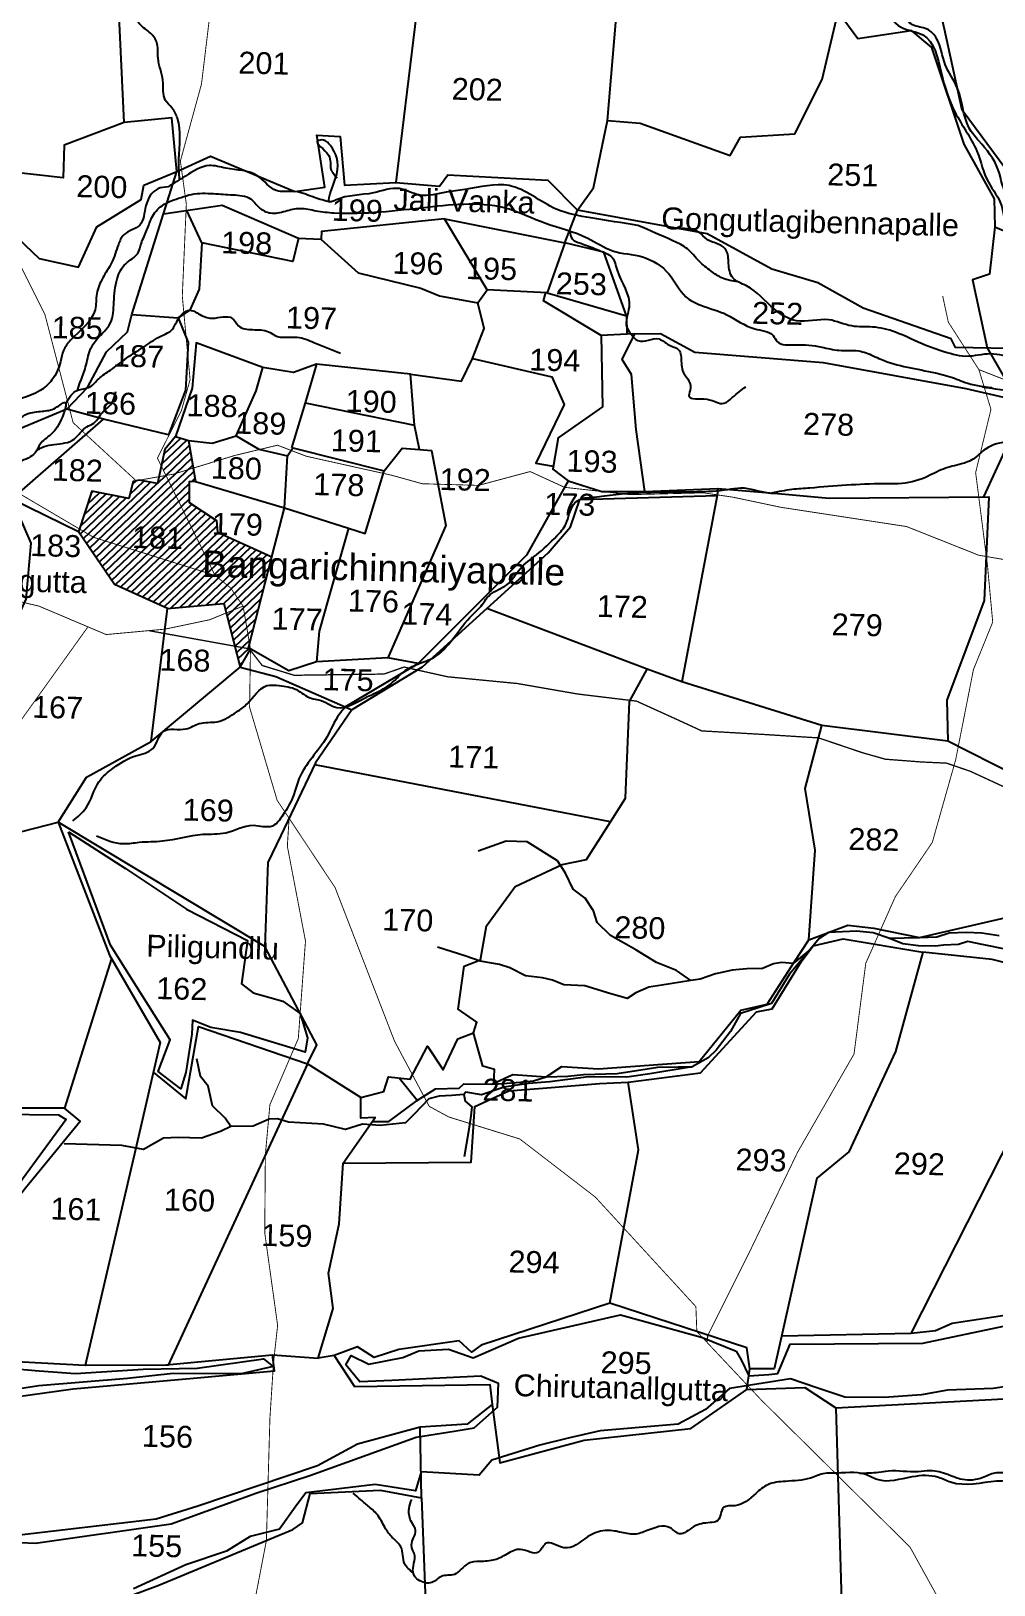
# Model space of a CAD drawing. Header units: feet. Extents: x 786471 to 797175, y 1568667 to 1582707.
# Drawn here: x 790295 to 791394, y 1573298 to 1575072 of the extents above; entities that cross this region are included whole.
import ezdxf
from ezdxf.enums import TextEntityAlignment as Align

# ---------------------------------------------------------------- set-up
doc = ezdxf.new("R2010")
doc.units = ezdxf.units.FT
doc.header["$LTSCALE"] = 15
doc.header["$MEASUREMENT"] = 0
doc.linetypes.add('HIDDEN2', pattern=[0.1875, 0.125, -0.0625])
for name, color, linetype in [('HILL', 17, 'Continuous'), ('PLOT', 7, 'Continuous'), ('PLOT NO', 7, 'Continuous'), ('ROADS', 6, 'Continuous'), ('TANKS-STREAM', 4, 'Continuous'), ('VILLAGE', 30, 'Continuous')]:
    doc.layers.add(name, color=color, linetype=linetype)
doc.styles.get("Standard").update_dxf_attribs({"font": 'arial.ttf'})
doc.linetypes.add('DOTS', pattern='A,1e-06,-3,["●",Standard,S=3,R=0,X=-1.25,Y=-1.25],-3', length=6.000001)

msp = doc.modelspace()

# ---------------------------------------------------------------- hatches: boundary and pattern name
at = {"layer": 'VILLAGE', "lineweight": -2}
h = msp.add_hatch(dxfattribs=at)
h.set_pattern_fill('ANSI31', color=256, scale=50.532126, angle=-1.3773)
h.set_pattern_definition([(43.62269374, (-46443.632, 2862.1966), (-4.357804127, 4.572517276), [])])
h.paths.add_polyline_path([(790406.3, 1574538.3), (790364.2, 1574546.6), (790349.9, 1574503.5), (790366.2, 1574493.9), (790504.8, 1574450.4), (790448.7, 1574564.6), (790440.9, 1574563.2), (790439.2, 1574555.2), (790418.5, 1574559.2), (790414.7, 1574558.5), (790411.5, 1574557.8)])
h.paths.add_polyline_path([(790475.3, 1574557.4), (790482.6, 1574557.5), (790479.9, 1574573), (790457.4, 1574566.1), (790448.7, 1574564.6), (790504.8, 1574450.4), (790522.5, 1574436.2), (790536.8, 1574415.4), (790544.2, 1574372.4), (790569.7, 1574471.7), (790507.4, 1574499.9), (790506.5, 1574513.1), (790475.1, 1574533.7)])
h.paths.add_polyline_path([(790479.9, 1574573), (790474.4, 1574604.6), (790459.5, 1574609.1), (790447.6, 1574594.1), (790443.5, 1574575.2), (790448.7, 1574564.6), (790457.4, 1574566.1)])
h.paths.add_polyline_path([(790514.9, 1574418.4), (790517.6, 1574407.5), (790536.8, 1574415.4), (790522.5, 1574436.2), (790504.8, 1574450.4), (790366.2, 1574493.9), (790349.9, 1574503.5), (790348.8, 1574500.2), (790389.9, 1574440), (790450.6, 1574412.7)])
h.paths.add_polyline_path([(790527.2, 1574369.7), (790543.8, 1574366.7), (790543, 1574367.7), (790544.2, 1574372.4), (790536.8, 1574415.4), (790517.6, 1574407.5)])
h.paths.add_polyline_path([(790527.2, 1574369.7), (790533.4, 1574345.5), (790544.7, 1574365.5), (790543.8, 1574366.7)])
h.paths.add_polyline_path([(790469.5, 1574443.2), (791038.2, 1574429.5), (791039.3, 1574476.5), (790470.7, 1574490.2)], flags=9)
h.paths.add_polyline_path([(790410.1, 1574478.7), (790467.5, 1574477.3), (790468.2, 1574508.3), (790410.8, 1574509.7)], flags=24)

# ---------------------------------------------------------------- linework, layer by layer
at = {"layer": 'HILL', "lineweight": -2}
for points in [[(790337.4, 1574157.8), (790402.7, 1574115.8), (790472.3, 1574069.4), (790541.7, 1574033.6), (790534.8, 1573984.1), (790548.1, 1573973.9), (790567.3, 1573968.4), (790582.2, 1573964.3), (790601.9, 1573950.4), (790610.4, 1573922.4), (790607.8, 1573906.2), (790533.8, 1573928.6), (790500, 1573934.3), (790479.1, 1573942.8), (790478.3, 1573926.8), (790471.5, 1573882.9), (790465.9, 1573864.2), (790440, 1573884.1), (790453.4, 1573920.3), (790410.4, 1573988.5), (790385.3, 1574028.4), (790351.1, 1574120.9), (790337.4, 1574157.8)], [(790192.5, 1573836.2), (790326, 1573834.6), (790334.8, 1573829.3), (790277.6, 1573751.2)], [(790264, 1573346.9), (790300, 1573345.6), (790454.7, 1573367.5), (790552.6, 1573402.9), (790613.1, 1573422.9), (790734.2, 1573466.4), (790777.7, 1573473.5), (790800.7, 1573477.3), (790827, 1573500.9), (790828.3, 1573527.9), (790808.1, 1573536.1), (790706.4, 1573531.2), (790670.2, 1573529.7), (790654, 1573549), (790660.2, 1573559.7), (790680.3, 1573549.9), (790719, 1573557.4), (790737.4, 1573565), (790771.4, 1573567.1), (790799.5, 1573557.1), (790851.2, 1573579.7), (790967.4, 1573606.4), (790991.1, 1573599.7), (791061.1, 1573580.3), (791099.5, 1573564.9), (791105.2, 1573555), (791114.1, 1573536.6), (791136.7, 1573538.3), (791147, 1573539.1), (791161.1, 1573572.8), (791312.5, 1573573.8), (791419.2, 1573596.2)], [(790268.7, 1573545.2), (790304, 1573542.2), (790345.5, 1573539.3), (790422.7, 1573544.2), (790484.2, 1573545.2), (790560, 1573556), (790571.2, 1573547.3), (790534.4, 1573538.9), (790456.9, 1573539.1), (790405, 1573533.5), (790303.8, 1573525), (790269.3, 1573520)], [(791455.6, 1573531.5), (791392.9, 1573522.1), (791340.9, 1573520.1), (791311.1, 1573514.9), (791268.6, 1573511.9), (791223.7, 1573512.1), (791191.5, 1573523), (791161.6, 1573533.2), (791091.8, 1573522.3), (791064.6, 1573498.1), (791033.5, 1573481.5), (790944.4, 1573473.8), (790908, 1573465.5), (790875.3, 1573457.5), (790820.7, 1573440.3), (790806.3, 1573423.2), (790740, 1573426.8), (790735.5, 1573411.6), (790733.4, 1573405.4), (790687.5, 1573412.7), (790608.5, 1573403.2), (790596.4, 1573386.6), (790578.2, 1573361.7), (790544.9, 1573353.1), (790517.9, 1573336.6), (790471.5, 1573320.9), (790411.8, 1573293.5)]]:
    msp.add_lwpolyline(points, dxfattribs=at)
at = {"layer": 'PLOT', "lineweight": -2}
for points in [[(791559.6, 1575356.8), (791478.7, 1575349.4), (791468.6, 1575240.1), (791406.3, 1575203.5), (791594.2, 1575073.7), (791542.4, 1574968.4), (791507.2, 1574962.9), (791491.7, 1574934.2), (791478.1, 1574904), (791491.3, 1574870.4), (791407.3, 1574914.3), (791357.6, 1574981.6), (791337.3, 1575074.2), (791333.7, 1575090.4), (791281.6, 1575115.1), (791269, 1575131.6), (791284.4, 1575174.2), (791278.5, 1575180.6), (791274, 1575189.1), (791292.6, 1575245.6), (791283.7, 1575340.7), (791274.7, 1575382.4), (791165.5, 1575402.1)], [(790747.4, 1575196.2), (790711.1, 1574899.2)], [(790271.4, 1574843.4), (790304, 1574812.4), (790349, 1574802.3), (790369.9, 1574848.3), (790420.3, 1574879.6), (790423.4, 1574895.9), (790461.2, 1574911.7), (790499.4, 1574929.1), (790595.8, 1574888.6), (790630, 1574893.6), (790621, 1574953), (790647.5, 1574951.6), (790652.6, 1574896), (790711.1, 1574899.2), (790760.8, 1574895), (790770.6, 1574907.7), (790884.5, 1574901.5), (790918.6, 1574867.3), (790936.7, 1574893.1), (790952.7, 1574969.7), (790966.7, 1575136.4)], [(791269, 1575131.6), (791258.7, 1575121.5), (791216.1, 1575093.8), (791238.4, 1575063.5), (791299.4, 1575072.4), (791322.4, 1575053.3), (791359.3, 1574942.6), (791393.9, 1574880.4), (791395, 1574848.3), (791420, 1574837.8), (791534.8, 1574855.3), (791630.7, 1574826.8), (791679.4, 1574810.4), (791737.1, 1574774.3), (791772.5, 1574785.6), (791665.8, 1574825.5), (791587.2, 1574854.9), (791559.4, 1574865.4), (791491.3, 1574870.4)], [(790401.1, 1574967.7), (790394.9, 1575096.9)], [(790952.7, 1574969.7), (790990.1, 1574966.8), (791092.8, 1574929.8), (791104.5, 1574950.9), (791166.5, 1574954.6), (791197.8, 1575016.5), (791216.1, 1575093.8)], [(790446, 1574863.4), (790461.2, 1574911.7), (790455.3, 1574972.8), (790401.1, 1574967.7), (790332.6, 1574941.8), (790331.6, 1574904.3), (790270.7, 1574911.3)], [(790409.9, 1574748.4), (790446, 1574863.4), (790512.8, 1574873), (790600.1, 1574835.3), (790593.4, 1574809), (790489.6, 1574830.2), (790472.5, 1574867.2)], [(790766.7, 1574857.7), (790904.2, 1574830), (790918.6, 1574867.3)], [(791737.1, 1574774.3), (791737.1, 1574750.3), (791706.7, 1574737.2), (791606.2, 1574730.5), (791470.7, 1574708.3), (791349.9, 1574710.8), (791345, 1574720.5), (791244.6, 1574755.7), (791192.6, 1574784.4), (791140.4, 1574800), (791066.6, 1574840.4), (790918.6, 1574867.3)], [(790600.1, 1574835.3), (790625.4, 1574834.3), (790668, 1574795.8), (790739.8, 1574778.4), (790760.9, 1574769.6), (790804.7, 1574761.5), (790815.5, 1574776.6), (790766.7, 1574857.7), (790626.2, 1574842.9), (790625.8, 1574834.3)], [(791395, 1574848.3), (791388.6, 1574794.4), (791369.5, 1574787.8), (791386.1, 1574710.1), (791419, 1574652.6), (791422, 1574626.9), (791382, 1574540)], [(790489.6, 1574830.2), (790486.5, 1574777.3), (790476, 1574753.2), (790462.6, 1574744.4)], [(790904.2, 1574830), (790884, 1574773), (790815.5, 1574776.6)], [(790884, 1574773), (790974.4, 1574746.6), (790948.6, 1574819.3), (790904.2, 1574830)], [(790728, 1574680.1), (790785.9, 1574672.1), (790798.8, 1574698.2), (790812, 1574732.4), (790804.7, 1574761.5)], [(790974.4, 1574746.6), (790974.8, 1574726), (790945.6, 1574724.2), (790879.8, 1574764.1), (790882.5, 1574773.4)], [(790335.7, 1574640.1), (790359.1, 1574665), (790380.7, 1574705.6), (790404.9, 1574728.6), (790409.9, 1574748.4), (790462.6, 1574744.4), (790474.2, 1574716.3), (790471.1, 1574661.9), (790451.5, 1574610.9), (790377.4, 1574628.7)], [(790945.6, 1574724.2), (790946.9, 1574642.9), (790896.5, 1574607.4), (790890.2, 1574571.7), (790907.8, 1574558.4), (790860.3, 1574473.6), (790799.2, 1574412.5), (790736.5, 1574349.7), (790701.9, 1574356.4), (790620.5, 1574351.7), (790589, 1574341.6), (790543, 1574367.7), (790569.7, 1574471.7), (790584, 1574527.7), (790657.2, 1574504.2), (790676.3, 1574498.1), (790697.9, 1574569.9), (790718.5, 1574595.8), (790738.1, 1574594.1), (790751.7, 1574592.9), (790768.1, 1574507.4), (790701.9, 1574356.4)], [(790907.8, 1574558.4), (790946.3, 1574546.4), (790995.3, 1574546.4), (790985.5, 1574617.2), (790980.1, 1574679.8), (790969.5, 1574696.8), (790984.1, 1574726.2), (790974.8, 1574726)], [(790984.1, 1574726.2), (791013.1, 1574726.5), (791052.4, 1574705.3), (791199, 1574693.5), (791361.8, 1574663.7), (791404.6, 1574653.9), (791553, 1574640.6), (791662.1, 1574599)], [(790620.7, 1574691.5), (790594.3, 1574682.1), (790559.4, 1574687.9), (790483.4, 1574716), (790478.8, 1574664.1), (790459.5, 1574609.1), (790474.4, 1574604.6), (790501.5, 1574601.5), (790528.7, 1574609.6), (790554.6, 1574594.4), (790587.4, 1574586.9)], [(790528.7, 1574609.6), (790551.7, 1574661.1), (790559.4, 1574687.9)], [(790738.1, 1574594.1), (790732.5, 1574622.1), (790728, 1574680.1), (790620.7, 1574691.5), (790607.6, 1574647.6), (790592.2, 1574596.2)], [(790798.8, 1574698.2), (790889.3, 1574677.2), (790903.2, 1574645.7), (790871.1, 1574578.5), (790890.8, 1574575)], [(790221.8, 1574640.6), (790176.3, 1574557.6), (790180, 1574543.6), (790143.8, 1574487.8), (790272.8, 1574537.4), (790377.4, 1574628.7), (790335.7, 1574640.1), (790187.8, 1574578.6)], [(790607.6, 1574647.6), (790732.5, 1574622.1)], [(790459.5, 1574609.1), (790447.6, 1574594.1), (790439.2, 1574555.2), (790418, 1574559.3), (790411.5, 1574557.8), (790406.3, 1574538.3), (790364.2, 1574546.6), (790348.8, 1574500.2), (790272.8, 1574537.4), (790294.7, 1574487.3), (790288.9, 1574423.4), (790225, 1574284.6), (790161.1, 1574126.5), (790025.4, 1574098.3)], [(790474.4, 1574604.6), (790482.6, 1574557.5), (790475.3, 1574557.4), (790475.1, 1574533.7), (790506.5, 1574513.1), (790507.4, 1574499.9), (790569.7, 1574471.7)], [(790584, 1574527.7), (790587.4, 1574586.9), (790593.4, 1574595.9), (790697.9, 1574569.9)], [(790482.6, 1574557.5), (790584, 1574527.7)], [(790995.3, 1574546.4), (791078.7, 1574549.5), (791077.8, 1574541.6)], [(791078.7, 1574549.5), (791147, 1574543.8), (791205.9, 1574538.6), (791387.9, 1574540.1), (791382.5, 1574421.7), (791340, 1574308.1), (791341, 1574261.2)], [(790815.1, 1574412.7), (790884.9, 1574476.1), (790910.6, 1574505.8), (790921.1, 1574537.2), (791077.8, 1574541.6), (791037.5, 1574329.1), (790998.1, 1574343.4)], [(790161.1, 1574126.5), (790325.9, 1574168.6), (790358, 1574220.1), (790431.8, 1574260.8), (790450.6, 1574412.7), (790389.9, 1574440), (790348.8, 1574500.2)], [(790657.2, 1574504.2), (790634.4, 1574424.4), (790623.6, 1574386.8), (790620.5, 1574351.7)], [(790450.6, 1574412.7), (790514.9, 1574418.4), (790533.4, 1574345.5), (790545.2, 1574366.4)], [(790956.2, 1574169.2), (790973.3, 1574196.2), (790977.8, 1574306.3), (790998.1, 1574343.4), (790815.1, 1574412.7), (790741.2, 1574345.7), (790661, 1574297.1)], [(790431.8, 1574260.8), (790533.4, 1574345.5)], [(790533.4, 1574345.5), (790574.2, 1574334.9), (790653.3, 1574300.4), (790700.1, 1574328), (790736.5, 1574349.7)], [(791855.7, 1574129.9), (791795.6, 1574136.4), (791795.2, 1574127.7), (791761.6, 1574123.8), (791618.7, 1574164.1), (791555.9, 1574177.6), (791468.7, 1574196.3), (791341, 1574261.2), (791197.4, 1574278.9), (791037.5, 1574329.1)], [(790653.3, 1574300.4), (790661, 1574297.1), (790619.6, 1574236.4), (790579.9, 1574153.6), (790565.1, 1574122.8), (790561.7, 1574026.8), (790325.9, 1574168.6)], [(790820.8, 1573869.6), (790844.8, 1573880.7), (790882.6, 1573877.9), (790900.5, 1573889.6), (790942.3, 1573886.9), (791057.4, 1573895.4), (791104.9, 1573953.9), (791134.8, 1573960.9), (791165.7, 1574008.9), (791182.7, 1574034.4), (791189.6, 1574136.7), (791178.3, 1574207.3), (791197.4, 1574278.9)], [(790671, 1573854.2), (790697.6, 1573861.2), (790702.7, 1573878.1), (790727.4, 1573875.2), (790747.1, 1573912.9), (790765.3, 1573886), (790782, 1573921.4), (790799.8, 1573928.1), (790803.6, 1573940.3), (790782.2, 1573955.2), (790789.3, 1574004.3), (790807.7, 1574011.5), (790814.5, 1574050.4), (790847.3, 1574095.4), (790900.9, 1574120.5), (790928.7, 1574125.9), (790956.2, 1574169.2), (790628.5, 1574232.3), (790618.2, 1574234.3)], [(791182.7, 1574034.4), (791226.9, 1574051.3), (791256.7, 1574047.8), (791308.9, 1574037), (791412.7, 1574061), (791468.7, 1574196.3)], [(790325.9, 1574168.6), (790384.3, 1574016.9), (790442.1, 1573917.1), (790413.8, 1573794.9), (790356.7, 1573548.3), (790185.3, 1573557.4), (790188.2, 1573610.7), (790201.9, 1573641.8), (790288.4, 1573751.1), (790351, 1573827.5), (790332.8, 1573842), (790165.7, 1573842.1), (790115, 1573821.2), (790057.2, 1573720.8)], [(790444.9, 1573548.7), (790570.2, 1573560.4), (790622.4, 1573556.9), (790639.6, 1573613.5), (790634.3, 1573653.9), (790646.3, 1573710), (790651.1, 1573779.4), (790797, 1573780.6), (790801.3, 1573844), (790840, 1573862), (790888.6, 1573865.9), (790943.5, 1573870.4), (790976.4, 1573871.7), (791059, 1573882.7), (791122.6, 1573952.1), (791140.8, 1573955.6), (791173.6, 1574009.2), (791187.3, 1574027.5), (791221.6, 1574035.6), (791312.5, 1574020.4), (791281.6, 1573907), (791228.2, 1573792.3), (791191.8, 1573762.3), (791151.9, 1573584.8), (791142.9, 1573544.6), (791115.3, 1573544.6), (791111.9, 1573568.4), (790955.5, 1573619.6), (790808.6, 1573571.7), (790797.3, 1573563.5), (790783.6, 1573576.6), (790714.6, 1573566.6), (790686.3, 1573557.6), (790667.5, 1573569.7), (790640.9, 1573559.8), (790622.4, 1573556.9)], [(790434.3, 1573883.4), (790471.4, 1573852.8), (790485.8, 1573935.6), (790610.2, 1573892.7), (790620.9, 1573914.4), (790561.7, 1574026.8)], [(791299.4, 1573585.1), (791415.5, 1573813.7), (791515.8, 1573957.7), (791449.8, 1573997.2), (791391.7, 1574012), (791312.5, 1574020.4)], [(790386.6, 1574012.9), (790332.8, 1573842)], [(790734.7, 1573850.4), (790756.4, 1573864.2), (790783.5, 1573865), (790788.9, 1573869.9), (790822.9, 1573869.6), (790823.8, 1573886.2), (790810.4, 1573890), (790799.8, 1573928.1)], [(790610.2, 1573892.7), (790451.2, 1573548.7), (790356.7, 1573548.3)], [(790651.1, 1573779.4), (790687.5, 1573831.5), (790671, 1573830.7), (790671, 1573854.2), (790610.2, 1573892.7)], [(790684.2, 1573826.8), (790703.1, 1573826.9), (790735.3, 1573850.9), (790715.1, 1573876.6)], [(790955.5, 1573619.6), (790988, 1573794.6), (790976.4, 1573871.7)], [(791213.4, 1573500.1), (791575.7, 1573519.5), (791664.5, 1573561.4), (791780.2, 1573525.1), (791818.3, 1573573.2), (792052.8, 1573585.2), (792052.7, 1573630.6), (791966.1, 1573636.3), (791896.5, 1573628.8), (791868.6, 1573593.9), (791797.5, 1573579.8), (791789.7, 1573598.6), (791736.3, 1573604.4), (791735.2, 1573622.4), (791606.7, 1573643.1), (791576, 1573632.6), (791534.5, 1573629.7), (791524.2, 1573642.1), (791488.6, 1573646.3), (791476.3, 1573616.2), (791346, 1573596.2), (791327.2, 1573588.1), (791299.4, 1573585.1), (791151.3, 1573581.9)], [(790640.9, 1573559.8), (790664.1, 1573524.3), (790818.5, 1573526.8), (790821.1, 1573503.7), (790792.6, 1573481.5), (790738.8, 1573477.8), (790667.5, 1573458.4), (790621.9, 1573433.9), (790485.1, 1573387.8), (790437.5, 1573373), (790275, 1573354), (790207.8, 1573347), (790156, 1573374.7), (790155.4, 1573445.8), (790177.3, 1573499.3), (790244.4, 1573507.9), (790342.7, 1573521.9), (790480.3, 1573534.1), (790572.8, 1573542.4), (790570.2, 1573560.4)], [(790821.1, 1573503.7), (790830, 1573437.2), (790926, 1573463), (791047.8, 1573476.6), (791111.7, 1573521.1), (791115.3, 1573544.6)], [(791111.7, 1573521.1), (791178.1, 1573523.4), (791213.4, 1573500.1), (791222.5, 1573187.9)], [(790145.7, 1573303.1), (790138.8, 1573243.1), (790351.7, 1573264.5), (790440.8, 1573297.5), (790593.6, 1573361.1), (790604.7, 1573368.9), (790613.2, 1573402.3), (790693.2, 1573406.2), (790740.6, 1573397.4), (790738.8, 1573477.8)], [(790740.6, 1573397.4), (790747.7, 1573209.5)]]:
    msp.add_lwpolyline(points, dxfattribs=at)
at = {"layer": 'ROADS', "linetype": 'DOTS', "lineweight": -3, "ltscale": 0.25, "const_width": 1}
for points in [[(790457.4, 1574566.1), (790414.7, 1574558.5), (790342.8, 1574624.8), (790310.6, 1574748.3), (790277.5, 1574814.4), (790261.8, 1574907), (790229.8, 1574992.6), (790220.3, 1575111.1), (790183.6, 1575434.8), (790110.5, 1575564.9), (790023.7, 1575673.7), (789959.7, 1575803.1), (789927.5, 1575871.7), (789772.4, 1575981.2), (789585.5, 1576151.3), (789511.5, 1576201.5)], [(791383.9, 1573185.6), (791298, 1573341.1), (791174.9, 1573462.8), (791128.6, 1573508.6), (791054.7, 1573587.1), (791053.6, 1573615.6), (790938.9, 1573740.6), (790852.6, 1573807), (790771.6, 1573832.1), (790749.3, 1573844.2), (790709.7, 1573918.5), (790641.8, 1574094), (790575.6, 1574193.8), (790544.2, 1574299.9), (790545.2, 1574366.4), (790536.8, 1574415.4), (790522.5, 1574436.2), (790504.8, 1574450.4), (790439, 1574584.3), (790466.4, 1574638.6), (790476.3, 1574674), (790469.3, 1574748.8), (790467.4, 1574769.3), (790472, 1574874.3), (790465.2, 1574923.5), (790489.3, 1575011.4), (790501.8, 1575115.1)], [(792062.3, 1574452.4), (792002.1, 1574444.8), (791873, 1574463.8), (791774.2, 1574491.1), (791701.7, 1574535.5), (791626.4, 1574555.5), (791503, 1574606.4), (791450.8, 1574656.3), (791376.6, 1574685.4), (791341.7, 1574739.6), (791335.3, 1574769.4)], [(791376.6, 1574685.4), (791390.4, 1574640), (791372.9, 1574567.8), (791377.2, 1574534.4), (791386.4, 1574462.1), (791392.4, 1574397.1), (791370.4, 1574342.9), (791350.1, 1574239.9), (791323.4, 1574145.5), (791281.2, 1574083.6), (791247.5, 1574007.6), (791234.1, 1573904), (791169.8, 1573792.1), (791116.3, 1573681.1), (791067.3, 1573583)], [(790504.8, 1574450.4), (790366.2, 1574493.9), (790184, 1574601.2)], [(791435.8, 1574463.3), (791376.4, 1574473.5), (791294.1, 1574506.2), (791150.6, 1574528.2), (791095.6, 1574539.8), (791062.3, 1574544.7), (790978.5, 1574542.6), (790903.7, 1574551), (790864.4, 1574569), (790805.5, 1574553.2), (790741.3, 1574555.1), (790706, 1574564.9), (790677, 1574571.3), (790608.9, 1574586.5), (790576, 1574599.1), (790527.4, 1574587.4), (790457.4, 1574566.1)], [(790273.3, 1574422.5), (790303.7, 1574415.4), (790380.5, 1574382.9), (790447.7, 1574389.1), (790498.6, 1574399.8), (790536.8, 1574415.4)], [(790359.7, 1574391.7), (790229.4, 1574209.9), (790146.1, 1574123.4), (790129.3, 1574038.5), (790134.6, 1573982.7), (790057.5, 1573922.5), (790025.1, 1573905.5), (789834.2, 1573815.5), (789669.3, 1573704.6), (789530.6, 1573613.8), (789463, 1573509.1), (789403.7, 1573444.3), (789293.5, 1573412.1), (789238.2, 1573385.4), (789173.8, 1573345.4), (789057.5, 1573247.6)], [(790538, 1573216.6), (790563.4, 1573348.6), (790567.4, 1573488.3), (790571.5, 1573551.4), (790576.2, 1573594.2), (790561.5, 1573699.8), (790562.2, 1573788.9), (790567.4, 1573846.2), (790599.8, 1573921.7), (790608, 1574033), (790587.3, 1574141.2), (790589.3, 1574173.2)]]:
    msp.add_lwpolyline(points, dxfattribs=at)
at = {"layer": 'ROADS', "linetype": 'HIDDEN2', "lineweight": -2, "ltscale": 10, "const_width": 1.5}
for points in [[(790545.2, 1574366.4), (790429, 1574387.4)], [(790543, 1574367.7), (790558.6, 1574347.6), (790595.1, 1574336.4), (790697.6, 1574337.8), (790720.5, 1574345.8), (790770.2, 1574334.7), (790849.8, 1574327), (790918.8, 1574315), (790985.8, 1574306.9), (791031.2, 1574286.3), (791060.3, 1574272.9), (791131.7, 1574268.8), (791193.7, 1574264.9), (791243.7, 1574248), (791269.8, 1574240.6), (791311.3, 1574237.4), (791339.7, 1574236.1), (791366.8, 1574226.8), (791405.1, 1574209.1)], [(791067.3, 1573583), (791066, 1573575.1)]]:
    msp.add_lwpolyline(points, dxfattribs=at)
at = {"layer": 'TANKS-STREAM', "lineweight": -2}
for points in [[(791047.9, 1573988.1), (791031.5, 1573999.5), (791008.6, 1574008.4), (790985.1, 1574022.8), (790977.1, 1574027.7), (790956, 1574039.5), (790941.1, 1574054), (790936.9, 1574067.3), (790927.4, 1574082), (790913.4, 1574092.2), (790904.7, 1574110.3), (790895.8, 1574124.4), (790861, 1574146.4), (790837.2, 1574146.9), (790805.2, 1574135.6)], [(791410.3, 1574023.1), (791380.3, 1574029.1), (791364.1, 1574032.3), (791353.5, 1574028.9), (791336.4, 1574028.1), (791327.2, 1574027.1), (791307.8, 1574027.5), (791289.9, 1574029.9), (791273.8, 1574036.4), (791256.1, 1574042.2), (791237.1, 1574044.4), (791204.8, 1574042.9), (791194.2, 1574035.8), (791183.8, 1574022.8), (791164.6, 1574007.3), (791151.3, 1574008.6), (791142.2, 1574006.9), (791129.7, 1574001.8), (791111.7, 1574001.1), (791094.9, 1573999.7), (791083.1, 1573997), (791076, 1573995.4), (791058.6, 1573989.4), (791047.9, 1573988.1), (791014.7, 1573982.5), (790999.8, 1573980.3), (790984.9, 1573974), (790975, 1573967.5), (790952.7, 1573974), (790940.7, 1573977.6), (790927, 1573981.8), (790902.7, 1573983.1), (790889.9, 1573988.5), (790878.6, 1573990.8), (790859, 1573993.2), (790841.3, 1574002.4), (790829.6, 1574006.2), (790807.4, 1574010.1), (790790.9, 1574015.9), (790758.8, 1574026.1)], [(791273.8, 1574036.4), (791308.9, 1574037), (791328.5, 1574037.7), (791342.6, 1574042.2), (791362.2, 1574043.2), (791380.1, 1574042.2), (791399.9, 1574039.4)], [(791187.3, 1574027.5), (791160.5, 1573995.3), (791139.8, 1573961.8), (791123.6, 1573956.5), (791104.7, 1573950.1), (791093, 1573929.7), (791076.6, 1573908.3), (791067.8, 1573899.6), (791049.2, 1573889.5), (791001.1, 1573881.4), (790974.6, 1573877.5), (790930.9, 1573877.9), (790887, 1573872.3), (790862.4, 1573870.2), (790834.6, 1573866.3), (790808.9, 1573857.5), (790791.1, 1573860.4), (790788.6, 1573857.6), (790790.3, 1573850.3), (790797.7, 1573843.7), (790796.7, 1573833.3), (790794, 1573815.4), (790789.3, 1573786.8)], [(790522.7, 1573821.4), (790516.2, 1573830.8), (790501.9, 1573845), (790496.9, 1573867.3), (790488.2, 1573878.4), (790484, 1573898.5)], [(790822.9, 1573869.6), (790853.4, 1573871.8), (790868.4, 1573873.2), (790882.6, 1573877.9), (790907.4, 1573878.9), (790925.5, 1573880.7), (790963.9, 1573881.6), (790986, 1573885), (791010.2, 1573888.9), (791033.3, 1573889.3), (791049.2, 1573889.5)], [(790788.6, 1573857.6), (790775.2, 1573856.8), (790760.7, 1573855.9), (790748.6, 1573852.8), (790732.2, 1573835.2), (790722.3, 1573825.6), (790693.3, 1573822.4), (790673.2, 1573823.9), (790653.5, 1573817.8), (790628.5, 1573824.1), (790588.6, 1573826.3), (790576.2, 1573829.9), (790566.5, 1573829.7), (790548.1, 1573821.6), (790522.7, 1573821.4), (790511.1, 1573815.7), (790489.4, 1573807.9), (790462.8, 1573808.8), (790446.1, 1573807.8), (790423.2, 1573795), (790398.4, 1573799.5), (790332.7, 1573801.6)]]:
    msp.add_lwpolyline(points, dxfattribs=at)
for points in [[(792728.2, 1574890.2), (792696.5, 1574889.7), (792678.9, 1574896.4), (792653.7, 1574899), (792625.6, 1574889.9), (792600.8, 1574898.2), (792584.8, 1574901.6), (792567.6, 1574902), (792543.1, 1574904.1), (792522.4, 1574905), (792500.5, 1574905.6), (792489.3, 1574915.8), (792473.4, 1574925.7), (792465.6, 1574934.4), (792442.4, 1574941.8), (792401.8, 1574945.1), (792358.6, 1574960.5), (792341.8, 1574966.9), (792336.3, 1574995.6), (792312.5, 1575028.9), (792302.4, 1575060), (792271.1, 1575101.4), (792255.2, 1575127), (792241.3, 1575143.5), (792239.4, 1575160.7), (792230.9, 1575171.4), (792224.4, 1575184.4), (792220.3, 1575195.2), (792214.3, 1575213.6), (792206, 1575232), (792200.5, 1575246.5), (792198.8, 1575255.8), (792186.6, 1575264.5), (792173.8, 1575277.9), (792167.1, 1575294.4), (792149.7, 1575310.2), (792128, 1575315.9), (792094.3, 1575309.9), (792078.7, 1575310.9), (792070.3, 1575320), (792061.2, 1575336.6), (792052.9, 1575353.8), (792041, 1575384), (792024, 1575404), (792009.2, 1575416.8), (791993.3, 1575424.3), (791972.2, 1575435.5), (791959, 1575446.2), (791939.5, 1575449.7), (791902.3, 1575458.6), (791873.6, 1575462.8), (791837.1, 1575470.1), (791819.5, 1575473.6), (791805.6, 1575475.4), (791784.1, 1575481.6), (791762.8, 1575485.7), (791744.8, 1575490.3), (791713.7, 1575515), (791697.8, 1575527.4), (791680.6, 1575543.5), (791667.1, 1575561.6), (791639.8, 1575585.7), (791624.4, 1575598.6), (791604.6, 1575615), (791588.1, 1575638.5), (791574.6, 1575654.9), (791574.3, 1575678.9), (791560.4, 1575708.7), (791556.5, 1575725.3), (791544.6, 1575731.6), (791531.8, 1575731.9), (791510.9, 1575723.5), (791500.6, 1575723.6), (791478.9, 1575726.1), (791453.1, 1575732.2), (791441.8, 1575755.2), (791420.6, 1575764.9), (791405.5, 1575783), (791395.7, 1575794), (791390.6, 1575801.9), (791384.1, 1575809.8), (791364.5, 1575819), (791345.7, 1575822.1)], [(790763.6, 1575534.8), (790769.2, 1575529.2), (790775.9, 1575518.7), (790786.2, 1575508.3), (790795, 1575498.5), (790809.9, 1575481.8), (790853.1, 1575460.9), (790877.7, 1575441.8), (790895.1, 1575421.9), (790931.2, 1575386.4), (790951.2, 1575368.2), (790963.4, 1575340.2), (790972, 1575324.6), (790981.5, 1575309.2), (790993.7, 1575295.1), (791010.1, 1575273.9), (791023.7, 1575253.2), (791039.2, 1575244.1), (791053.2, 1575244.3), (791070.8, 1575235.6), (791077.7, 1575230.3), (791085.1, 1575224.1), (791104.5, 1575202.7), (791114.7, 1575188.5), (791126.3, 1575180), (791135.4, 1575171.7), (791146.9, 1575170.4), (791163.4, 1575164.2), (791209.1, 1575132.8), (791237.7, 1575120), (791265.1, 1575099.9), (791287.8, 1575076.3), (791312.8, 1575067.5), (791333.6, 1575024.8), (791349.4, 1574979), (791374.3, 1574934.7), (791387.4, 1574899.3), (791402.8, 1574871.5), (791410.6, 1574846.3), (791439, 1574848), (791465, 1574854.8), (791494.7, 1574858.3), (791531.6, 1574858.9), (791573, 1574849.5), (791621.6, 1574832.4), (791653.7, 1574821.8), (791686.6, 1574811.6), (791733.9, 1574783.6), (791757.2, 1574773.9), (791786.7, 1574756.9), (791815.5, 1574753.4), (791881.7, 1574755.9), (791899.3, 1574754.5), (791922.6, 1574747.6), (791938.4, 1574746.1), (791940.6, 1574737.5), (791939.3, 1574730.4), (791935, 1574721.4), (791933, 1574715.2), (791928, 1574697.8), (791917, 1574690.5), (791890.6, 1574697.3), (791867.7, 1574704.9), (791836.6, 1574711.6), (791820.6, 1574716), (791794.7, 1574718.1), (791775.4, 1574731.5), (791753.4, 1574739.9), (791728.8, 1574732.4), (791699.6, 1574729.5), (791673.6, 1574729), (791659, 1574727.8), (791640.5, 1574730.2), (791604.1, 1574723.4), (791579.6, 1574722.8), (791530, 1574713.1), (791504.8, 1574707.7), (791477.1, 1574705.9), (791458.6, 1574702.6), (791417.7, 1574699.2), (791390, 1574703.3), (791361.7, 1574700.5), (791333.2, 1574707), (791316.1, 1574713), (791281.3, 1574728.1), (791255.2, 1574734), (791231.6, 1574735.2), (791205.3, 1574742.2), (791168.5, 1574741.1), (791143.2, 1574754.5), (791111.2, 1574781), (791095.8, 1574790.2), (791090.9, 1574806.5), (791088.2, 1574821.5), (791079.8, 1574828.3), (791066, 1574834.2), (791057.2, 1574842.1), (791034.4, 1574846.3)], [(790451.1, 1574894.2), (790439.5, 1574891.8), (790425.8, 1574872.5), (790418.9, 1574850.4), (790400.6, 1574839.2), (790394.5, 1574828.2), (790386.6, 1574807.2), (790376.6, 1574790), (790369.8, 1574772.2), (790367.8, 1574753.7), (790339.9, 1574718.9), (790331.9, 1574707.3), (790328.5, 1574694.4), (790318.6, 1574673.6), (790305.1, 1574661.4), (790282.7, 1574652.1), (790261.8, 1574646.4), (790244.2, 1574642.1), (790229.5, 1574636), (790196.3, 1574629.7), (790170.3, 1574617.1), (790154.4, 1574603.7), (790135.7, 1574567.5), (790125.8, 1574558.2), (790110.5, 1574536.2), (790084.9, 1574511.1), (790056.4, 1574471.7), (790026.7, 1574447.8), (790006.7, 1574440.2), (789974.7, 1574437.3), (789967.5, 1574441.9), (789959.9, 1574452), (789946.2, 1574466.3), (789918.8, 1574487.3), (789893.5, 1574508.4), (789879.3, 1574518.4), (789871.6, 1574527.4), (789864, 1574535.6), (789851.6, 1574530), (789841.3, 1574531.5), (789824.9, 1574534), (789812.5, 1574545.5), (789805, 1574558.1), (789794.6, 1574566.5), (789788.6, 1574577.5), (789773, 1574597.4), (789761.8, 1574609.1), (789745, 1574622.8), (789736.6, 1574641.6), (789722.5, 1574655.7), (789711, 1574662), (789698, 1574673.2), (789687.7, 1574686.2), (789682.4, 1574694.9), (789671.3, 1574709.2), (789653.2, 1574724.4), (789643.4, 1574737.1), (789630.7, 1574762.7), (789610.9, 1574772.9), (789593.7, 1574784), (789576.2, 1574801.6), (789558.5, 1574812.6), (789535.1, 1574835.5), (789517.7, 1574845.3), (789505.6, 1574861.3), (789486.8, 1574872.1), (789468.6, 1574882.7), (789457.5, 1574895.7), (789431.4, 1574914.4), (789417, 1574923.3), (789407.3, 1574930.6), (789397.2, 1574934.5), (789382.2, 1574946.5), (789371.5, 1574957.2), (789361.1, 1574967), (789342.9, 1574977.1), (789328.5, 1574992.5), (789316.3, 1575001.2), (789313.2, 1575013.4), (789298.1, 1575022.4), (789290.8, 1575030.4), (789281.7, 1575041.6), (789277.1, 1575046.9), (789265.6, 1575048.2), (789234.2, 1575050), (789222.9, 1575054.7), (789198, 1575051.2), (789190, 1575053.4), (789180.3, 1575057.3), (789172.5, 1575064.2), (789166.8, 1575077.7), (789163.3, 1575083.3), (789156.8, 1575088.6), (789150.4, 1575103.8), (789149.4, 1575118.7), (789144.4, 1575135.1), (789137.8, 1575141.4), (789135.2, 1575152.2), (789122.6, 1575164.3), (789116.5, 1575174.1), (789111.7, 1575177.9), (789101.9, 1575187.6), (789078.5, 1575200.8), (789076.6, 1575213.1), (789073.3, 1575221.5), (789069.5, 1575231), (789068, 1575253.1), (789065, 1575273.4), (789062.4, 1575287.9), (789053.9, 1575304.8), (789051.8, 1575322.2), (789058.1, 1575344.1), (789051.8, 1575354), (789053.5, 1575365.6), (789054.4, 1575371.5), (789049.4, 1575389.4)], [(790464.2, 1574902.1), (790463.5, 1574925.5), (790461.8, 1574972.5), (790455.6, 1574984.1), (790448, 1574993.1), (790445.3, 1575015.4), (790439.7, 1575040.9), (790438.8, 1575056.9), (790432.6, 1575068.1), (790420.3, 1575078.3), (790406.6, 1575094.8), (790388.4, 1575101.4), (790373.8, 1575107.1), (790354.5, 1575110), (790340.4, 1575116.1), (790328.8, 1575121.8), (790319, 1575124.4), (790300.1, 1575129), (790278.8, 1575137.9), (790264.9, 1575136.5), (790249.3, 1575142.1), (790218.5, 1575145.6), (790187.7, 1575149.6), (790159.1, 1575154), (790148.4, 1575169.4), (790135.9, 1575178.1), (790122, 1575192.9), (790114, 1575213.4), (790096.4, 1575235.4), (790088.2, 1575244.6), (790084.6, 1575266.7), (790073, 1575279.7), (790053.2, 1575296.8), (790051.9, 1575317), (790036.8, 1575344.6)], [(792344.9, 1574964.6), (792344.2, 1574948.5), (792339.7, 1574937.2), (792331.1, 1574921.8), (792323.9, 1574912.3), (792302.2, 1574905.2), (792273.5, 1574894.9), (792258.8, 1574889.7), (792251, 1574883.6), (792231.2, 1574877.4), (792213.7, 1574857.9), (792199.6, 1574838.6), (792187.4, 1574826.5), (792157.3, 1574821.5), (792128.2, 1574812.8), (792107.4, 1574807.9), (792086, 1574801.4), (792066.1, 1574800.4), (792034.9, 1574801.7), (792009.6, 1574798.3), (791982, 1574794), (791967.4, 1574786.6), (791949.8, 1574775.6), (791938, 1574768.7), (791924.9, 1574763.4), (791906.2, 1574764.4), (791881.8, 1574764.6), (791862.9, 1574760.7), (791847.7, 1574761.9), (791832.9, 1574765.6), (791811.4, 1574763.5), (791796.9, 1574766.3), (791780.1, 1574771.6), (791759.2, 1574781.4), (791742.7, 1574787.9), (791722.8, 1574799.2), (791694, 1574811.1), (791677.8, 1574818.2), (791657.4, 1574825.2), (791623.8, 1574835.7), (791598.6, 1574848.1), (791577.7, 1574854.4), (791545.6, 1574864.3), (791525.2, 1574865.1), (791499.3, 1574864), (791477, 1574867.6), (791439.3, 1574877.2), (791410.2, 1574884.1), (791398.8, 1574913.3), (791376.6, 1574946.4), (791365.6, 1574961.2), (791352, 1575007), (791338.1, 1575033.8), (791328.4, 1575063.3), (791317.4, 1575074.1), (791300.9, 1575079), (791289.1, 1575091.1), (791275.1, 1575105), (791259.3, 1575115.2), (791267.6, 1575143.9), (791275.9, 1575172.9), (791293.6, 1575232.1), (791302.3, 1575264.3), (791305.1, 1575292.3), (791311.7, 1575316.3), (791313.7, 1575333.9)], [(790987.4, 1574850.1), (790933.8, 1574858.5), (790894.3, 1574868.6), (790840.3, 1574895.4), (790790, 1574891), (790768.5, 1574888), (790738.1, 1574884.7), (790715.2, 1574892), (790685.6, 1574887.2), (790642, 1574878.7), (790637.6, 1574876.8), (790643.6, 1574908.5), (790636.4, 1574941.3), (790628.5, 1574947.5), (790622, 1574946.5), (790634.4, 1574930.2), (790637.1, 1574914.3), (790644.2, 1574904.4)], [(790635.9, 1574876.6), (790618.1, 1574881.9), (790595.8, 1574888.6), (790574.7, 1574889.9), (790553.8, 1574906.2), (790517.2, 1574915.4), (790498, 1574918.3), (790471.1, 1574906.4), (790451.1, 1574894.2)], [(790347.7, 1574661.7), (790351, 1574671.4), (790357, 1574688.4), (790362.4, 1574708.1), (790370.3, 1574720.4), (790385.3, 1574738.8), (790389.3, 1574762.5), (790393, 1574789.1), (790402.9, 1574806.3), (790416.6, 1574818.1), (790420.7, 1574829.7), (790427.1, 1574844.9), (790432.5, 1574858.9), (790444.3, 1574872.5), (790466.1, 1574882), (790478, 1574885.5), (790503.1, 1574886.3), (790525.1, 1574884.9), (790545.3, 1574880.4), (790555, 1574870.6), (790568.2, 1574864.2), (790585, 1574866.4), (790602, 1574869.5), (790620, 1574866.7), (790640.5, 1574864.4), (790747, 1574871), (790840.5, 1574868.8), (790881.3, 1574852.8), (790930.2, 1574835.5), (790958.5, 1574821.1), (790992.7, 1574814), (791022.8, 1574794.6), (791042.1, 1574768.6), (791059.3, 1574758.8), (791089, 1574748.1), (791120.7, 1574732), (791141.7, 1574724.2), (791146.5, 1574717.4), (791166.8, 1574713.7), (791197.2, 1574711.1), (791216.8, 1574707.4), (791239.5, 1574706.8), (791256.1, 1574701.1), (791264.7, 1574697.2), (791327.1, 1574681.6), (791348.8, 1574675.5), (791371.4, 1574667.9), (791391.4, 1574664.4), (791382.4, 1574665.6), (791414, 1574661.3), (791440.4, 1574661), (791472.6, 1574662.2), (791494.8, 1574659.9), (791513.3, 1574660.6), (791530.1, 1574663.8), (791543.6, 1574656.8), (791516, 1574643.9), (791482.9, 1574626.4), (791458.5, 1574621.8), (791437.4, 1574607.2), (791411.1, 1574603.2), (791384.1, 1574594.6), (791369.9, 1574583.1), (791356.7, 1574577.7), (791336.1, 1574571.9), (791315.5, 1574562.3), (791284.5, 1574555.1), (791267.4, 1574554.9), (791183.8, 1574550.2), (791163.3, 1574548.4), (791139.9, 1574544.4)], [(791101.5, 1574785.8), (791083.8, 1574789.9), (791071, 1574797.8), (791057.3, 1574809.2), (791043.9, 1574823.2), (791028, 1574832.2), (790987.4, 1574850.1)], [(790909.5, 1574843.7), (790912.5, 1574834.6), (790922.1, 1574829.6), (790948.6, 1574819.3), (790957, 1574814.5), (790963.6, 1574799.1), (790977.3, 1574756.8), (790974.6, 1574733.9), (790979.4, 1574726.1), (790987.5, 1574718.5), (791011.5, 1574720.4), (791022.9, 1574713.6), (791033.9, 1574708), (791036.4, 1574701.9), (791038.4, 1574684.2), (791047.6, 1574664.5), (791045.7, 1574655.3), (791066.4, 1574651.7), (791085.6, 1574646.9), (791095.1, 1574653.4), (791110.7, 1574665.9)], [(790334.6, 1574646.9), (790347.5, 1574661.7), (790362, 1574665.7), (790372, 1574674.9), (790385.3, 1574684.6), (790404.1, 1574698.7), (790425.9, 1574713), (790443.7, 1574724), (790456, 1574731.3), (790461, 1574740.1), (790476, 1574753.2), (790489.2, 1574747.3), (790502.1, 1574744.1), (790524.5, 1574743.9), (790531.6, 1574735.5), (790547.6, 1574731), (790565.8, 1574728.6), (790573.2, 1574724.3), (790598.6, 1574722.4), (790617.6, 1574716.5), (790648, 1574704.2)], [(790301.6, 1574593.6), (790306.9, 1574596.4), (790330.4, 1574601.1), (790342.1, 1574604.7), (790349.5, 1574611.6), (790358.4, 1574620), (790366.3, 1574624.3), (790377.4, 1574637.8), (790385.4, 1574645.1), (790391.7, 1574660.5)], [(789952.8, 1574034), (789954.1, 1574040.6), (789959.2, 1574048.5), (789957.6, 1574063.9), (789962.2, 1574077.3), (789965.3, 1574096.2), (789962.6, 1574113.2), (789962, 1574126.7), (789969.3, 1574144.8), (789971.8, 1574158.8), (789970.2, 1574186.9), (789972.3, 1574209.8), (789967.6, 1574224.1), (789963.3, 1574238.3), (789965.4, 1574261.2), (789956.3, 1574284.2), (789939.4, 1574299.7), (789931.7, 1574314.3), (789931.5, 1574322.1), (789922.3, 1574332.1), (789910.8, 1574349.1), (789909.8, 1574368.1), (789915, 1574389.6), (789928, 1574404), (789934.2, 1574407.3), (789950.4, 1574409.8), (789964.7, 1574415.5), (789983.9, 1574421.1), (790000.7, 1574422.7), (790043.6, 1574431.5), (790069.9, 1574442.1), (790086.2, 1574450.7), (790105.2, 1574459.2), (790120.5, 1574468.3), (790130.4, 1574486.6), (790143.4, 1574514.2), (790156.9, 1574550.1), (790167.4, 1574568.3), (790189.9, 1574582.4), (790206.8, 1574593.2), (790222, 1574602.2), (790232.5, 1574610.4), (790256.6, 1574613.6), (790273.4, 1574622.6), (790290.5, 1574634.8), (790307.4, 1574637.9), (790322.7, 1574641.8), (790333.5, 1574648), (790329.2, 1574628.4), (790315.8, 1574609.9), (790305.2, 1574600.4), (790299.4, 1574590.2), (790282, 1574579.9), (790271.7, 1574572)], [(790342.4, 1574170.1), (790357.5, 1574184.9), (790372.2, 1574214.8), (790388.5, 1574230.3), (790414.2, 1574244.4), (790433.8, 1574253), (790445.9, 1574272.5), (790471.8, 1574275.2), (790486.7, 1574281.3), (790507.2, 1574283.4), (790529.5, 1574294.6), (790541.5, 1574303.8), (790564, 1574324.6), (790578, 1574324.7), (790597.6, 1574320), (790614.4, 1574310.2), (790623.4, 1574308.4), (790643.7, 1574299.6), (790675.2, 1574310.2), (790689.9, 1574317.2), (790707.5, 1574328.4), (790718.3, 1574338.9), (790734.1, 1574348.3), (790752.1, 1574355.5), (790798.8, 1574405.6), (790806.8, 1574413.4), (790818.8, 1574428.5), (790837.7, 1574439.8), (790853, 1574458), (790871.5, 1574473.9), (790894.9, 1574495.6), (790905.3, 1574509.1), (790914, 1574531.4), (790921.1, 1574537.2), (790937.6, 1574539.7), (790949.3, 1574541.2), (791054.8, 1574546.1), (791090.1, 1574548.6), (791104.7, 1574550.4), (791136.3, 1574544.7), (791142, 1574544.2)], [(790653.8, 1574300.2), (790646.5, 1574291.8), (790632.3, 1574265.9), (790600.5, 1574218), (790594.3, 1574199.3), (790582.2, 1574176.8), (790570.2, 1574164.2), (790548.3, 1574164.8), (790517, 1574156.2), (790490.9, 1574154.5), (790444.6, 1574146.9), (790418.1, 1574145.4), (790400.4, 1574143.8), (790369.5, 1574152.8)], [(791240.3, 1573425.6), (791262.1, 1573426.6), (791273.4, 1573428.1), (791307.2, 1573427.5), (791321.1, 1573428.5), (791341.1, 1573424.3), (791355.1, 1573419.1), (791378.4, 1573419.9), (791393.3, 1573425.6), (791423.6, 1573423), (791450.8, 1573417.4), (791467.4, 1573408.6), (791476.7, 1573407.7), (791489.8, 1573410.3), (791508.8, 1573416.5), (791519.9, 1573417), (791552.6, 1573411.4), (791568.5, 1573404.7), (791583.2, 1573400.9), (791608.2, 1573404.5), (791625.8, 1573407.4), (791656, 1573403.2), (791688.2, 1573395.7), (791708.1, 1573397.1), (791730.8, 1573401.4), (791761.7, 1573403.2), (791789.5, 1573394.2), (791817.7, 1573397.6), (791850.3, 1573400), (791880.1, 1573394.1), (791902.6, 1573389.5), (791923.6, 1573394), (791950.7, 1573391.7), (791975.5, 1573393.1), (792010.1, 1573389.7), (792028, 1573393.5), (792056.7, 1573397.4), (792083, 1573405.3), (792105.8, 1573409.9), (792125.4, 1573406.2), (792139.7, 1573407.5), (792167.5, 1573399.2), (792187, 1573402.6), (792208, 1573404.2), (792242.6, 1573395.7), (792267.7, 1573398.8), (792288.2, 1573391.9), (792294.4, 1573391.9), (792319.2, 1573398), (792336.1, 1573400.1), (792352, 1573405.6), (792379.1, 1573414.3), (792401.4, 1573416), (792415.7, 1573422), (792440.4, 1573421.7), (792469.4, 1573421.3), (792509.7, 1573425), (792535.2, 1573434.5), (792555.7, 1573436.4), (792568.6, 1573442.7), (792553.7, 1573450.5), (792532.3, 1573457.5), (792515.2, 1573465.1), (792502.1, 1573469.3), (792485.2, 1573476.4), (792483.6, 1573478.7), (792512.8, 1573471.1), (792522.1, 1573468), (792529.5, 1573458.2)], [(791910, 1573379.8), (791876.5, 1573387.2), (791858.9, 1573390.7), (791812, 1573383.3), (791799.5, 1573385.6), (791779.1, 1573388.5), (791755.9, 1573389.1), (791736.2, 1573390.9), (791697.2, 1573383.7), (791667.7, 1573389.8), (791640.2, 1573397.7), (791598.2, 1573395.9), (791573.9, 1573390.4), (791553, 1573401.1), (791534, 1573404), (791501, 1573403.7), (791473.9, 1573397.2), (791444.4, 1573411.3), (791421.7, 1573415.9), (791396.8, 1573416.2), (791344.4, 1573415), (791330.5, 1573420.5), (791300.2, 1573421.2), (791260.6, 1573418.1), (791247.5, 1573423.8), (791210, 1573425.4), (791200.7, 1573425.2), (791184.5, 1573419.9), (791155.8, 1573416.1), (791135.6, 1573412.2), (791122, 1573402.3), (791097.9, 1573388.3), (791085.2, 1573386.2), (791078.7, 1573371.4), (791069.8, 1573369), (791051.2, 1573364.4), (791034.7, 1573356.3), (791024.3, 1573363), (790998, 1573359.9), (790983.6, 1573355.8), (790966.9, 1573358.2), (790950, 1573360), (790930, 1573352.7), (790902.8, 1573340.4), (790882.1, 1573345), (790874.1, 1573335.3), (790853.5, 1573338.4), (790837.7, 1573333), (790823.9, 1573326.5), (790806.8, 1573324.6), (790793.5, 1573322.2), (790777.9, 1573309.9), (790763.1, 1573307.6), (790752.4, 1573300.7), (790744.3, 1573300.4), (790731.5, 1573309.7), (790731.2, 1573319.8), (790732.8, 1573330.9), (790729, 1573343.5), (790733.7, 1573359.9), (790728.4, 1573371), (790726.3, 1573385.1), (790729.2, 1573395.5)], [(790730.9, 1573311.7), (790721.1, 1573322.2), (790717, 1573341.2), (790708.4, 1573350.9), (790699.5, 1573361.8), (790691, 1573376.7), (790680.5, 1573387.2), (790671.2, 1573395.1), (790662.5, 1573402.6)], [(790368.8, 1573108.6), (790386.8, 1573124), (790396.9, 1573129.3), (790404.4, 1573135.3), (790415.6, 1573143.2), (790441.4, 1573157), (790457.9, 1573160.8), (790481.1, 1573164.5), (790501.3, 1573165.5), (790523.3, 1573170.7), (790540.9, 1573173.2), (790565.7, 1573180.5), (790588, 1573186.2), (790599.1, 1573190.9), (790607.5, 1573193.2), (790615.2, 1573199.6), (790630.3, 1573207), (790640.2, 1573214.2), (790654.8, 1573213.9), (790669.1, 1573208.9), (790681.1, 1573203.3), (790692.2, 1573198.6), (790698.4, 1573196.3), (790744, 1573207.3), (790759, 1573205.8), (790777.4, 1573210.3), (790800.3, 1573201.7), (790826.5, 1573187.6), (790841, 1573177.9), (790867.5, 1573164.2), (790891.3, 1573152.7), (790904.6, 1573150.2), (790931.6, 1573142.7), (790945.7, 1573144.5), (790958.6, 1573152.3), (790969.5, 1573164.2), (790975.8, 1573166.6), (791001.7, 1573160.9), (791018.4, 1573148.7), (791067.9, 1573146.8), (791094.1, 1573149.3), (791110.4, 1573150.2), (791138.8, 1573163.2), (791165.9, 1573174.1), (791191.7, 1573185), (791216.7, 1573160.1), (791223.9, 1573153.3), (791234.8, 1573148.7), (791264.4, 1573147.2), (791278.4, 1573150.8), (791288.2, 1573150.6), (791296.2, 1573179.3), (791297.9, 1573154.8), (791300.5, 1573148.5), (791324.5, 1573149.9), (791342.6, 1573153.3), (791354.5, 1573158.9), (791352.3, 1573166.5), (791352.6, 1573179.2), (791365, 1573178.6), (791388.7, 1573174.9), (791410, 1573172), (791439.5, 1573163.4), (791459.5, 1573149.8), (791496.4, 1573157.5), (791521.4, 1573176.2), (791528.4, 1573183.2), (791517.6, 1573190), (791528.5, 1573200.5), (791539, 1573207.4), (791552, 1573216.1), (791568.4, 1573224.3), (791613.4, 1573244.6), (791651.4, 1573249.9), (791663, 1573250), (791711, 1573251.1), (791729.6, 1573254.9), (791763.7, 1573255.7), (791801.5, 1573253.2), (791825.9, 1573263.2), (791832.9, 1573278.2), (791838.1, 1573291.1), (791849.2, 1573300.2), (791863.6, 1573306.5), (791873, 1573318.7), (791880.1, 1573337.1), (791894.3, 1573347.6), (791902.3, 1573364.4), (791909.4, 1573380.3), (791900.8, 1573376.9), (791885.6, 1573377.5), (791852.6, 1573378.3), (791830.9, 1573373.4), (791785.5, 1573364.2)]]:
    msp.add_spline(points, degree=3, dxfattribs=at)

# ---------------------------------------------------------------- texts
at = {"layer": 'PLOT NO', "lineweight": -2}
for s, p in [('201', (790560.6, 1575035.3)), ('202', (790804.1, 1575005.4)), ('251', (791232.7, 1574907.6)), ('200', (790375.6, 1574894.2)), ('Jali Vanka', (790789, 1574878)), ('199', (790667.1, 1574867.2)), ('Gongutlagibennapalle', (791184, 1574854.2)), ('198', (790540.9, 1574830)), ('196', (790736.4, 1574806.7)), ('195', (790820.4, 1574800.6)), ('253', (790922.9, 1574783.3)), ('252', (791146.9, 1574749.6)), ('185', (790347.5, 1574733.1)), ('197', (790614.9, 1574744.3)), ('187', (790417.5, 1574700.7)), ('194', (790892.6, 1574696.3)), ('186', (790385.5, 1574646.9)), ('188', (790501.5, 1574644.1)), ('190', (790683, 1574649)), ('189', (790557, 1574624.1)), ('278', (791205.1, 1574622.9)), ('191', (790666, 1574604.1)), ('182', (790347.6, 1574570.5)), ('180', (790529.1, 1574572.8)), ('193', (790935.1, 1574580.7)), ('178', (790646.1, 1574554)), ('192', (790790.3, 1574559.8)), ('173', (790909.7, 1574531.6)), ('179', (790530.2, 1574508.8)), ('183', (790322.9, 1574484.4)), ('181', (790439.2, 1574493.6)), ('176', (790685.6, 1574421.1)), ('172', (790969.6, 1574414.9)), ('177', (790598.4, 1574400.5)), ('174', (790746.6, 1574406.3)), ('279', (791237.7, 1574394)), ('168', (790470.5, 1574353.6)), ('175', (790656.7, 1574331.2)), ('167', (790325.1, 1574299.8)), ('171', (790800, 1574243.1)), ('169', (790497, 1574182.4)), ('282', (791256.8, 1574149)), ('170', (790724.8, 1574057)), ('280', (790989.7, 1574048.2)), ('162', (790466.8, 1573978.6)), ('281', (790839.2, 1573862.8)), ('293', (791128, 1573783)), ('292', (791308.7, 1573778.6)), ('160', (790475.7, 1573737.2)), ('161', (790346.1, 1573727)), ('159', (790586.8, 1573696.8)), ('294', (790868.9, 1573666.5)), ('295', (790974, 1573551.5)), ('156', (790450.5, 1573467.5)), ('155', (790438.2, 1573342.5))]:
    msp.add_text(s, height=25, rotation=358.6227, dxfattribs=at).set_placement(p, align=Align.MIDDLE_CENTER)
for s, p in [('Vura gutta ', (790197, 1574434)), ('Piligundlu', (790426, 1574015.3)), ('Chirutanallgutta', (790845.4, 1573513.5))]:
    msp.add_text(s, height=25, rotation=358.6227, dxfattribs=at).set_placement(p)
at = {"layer": 'VILLAGE', "lineweight": -2}
msp.add_text('Bangarichinnaiyapalle', height=30.319, rotation=358.6227, dxfattribs=at).set_placement((790489.7, 1574448.8))

doc.saveas('drawing.dxf')
